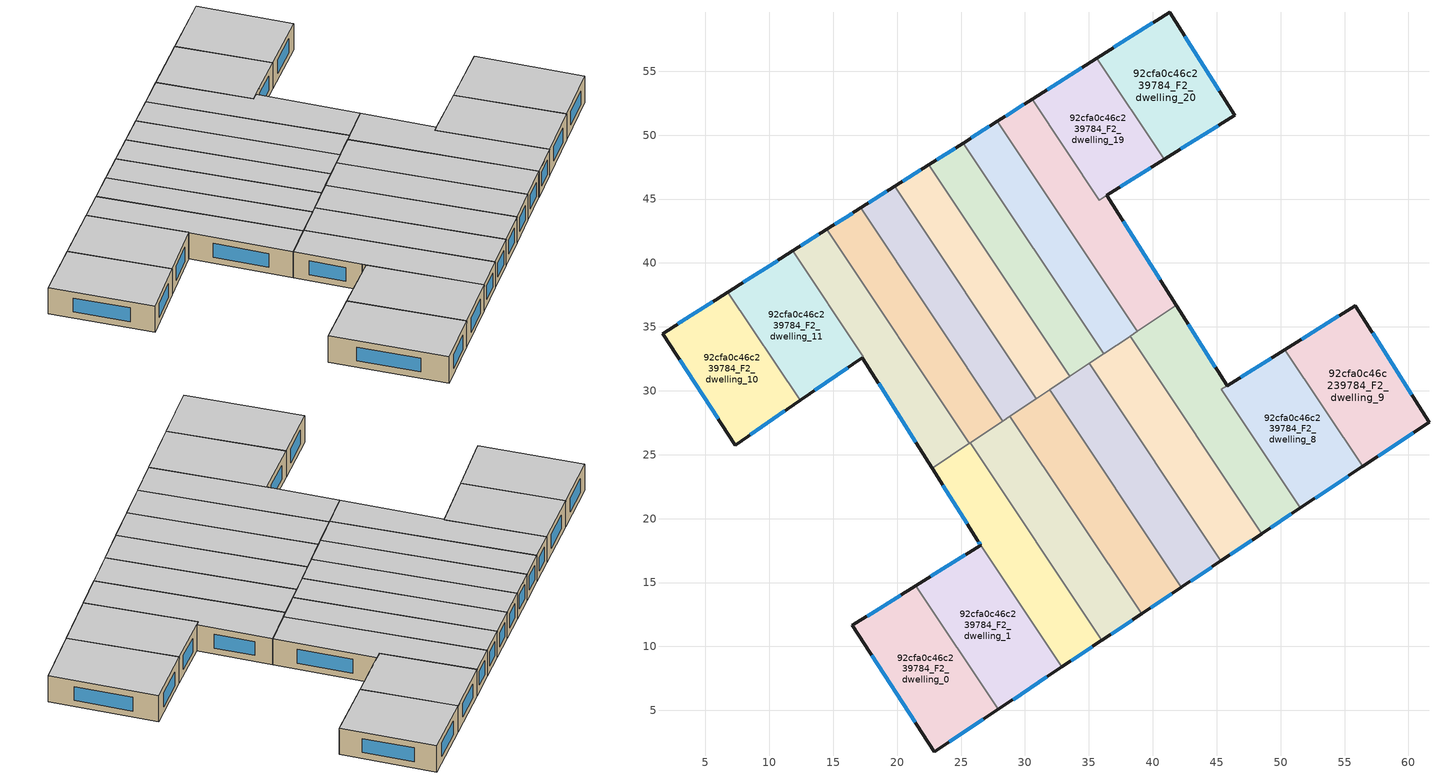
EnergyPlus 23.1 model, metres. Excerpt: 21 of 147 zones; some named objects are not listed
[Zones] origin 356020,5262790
92cfa0c46c239784_F2_dwelling_0
 floor to 92cfa0c46c239784_F1_dwelling_0 (EU_floor_Construction): 21.45,14.75 27.9,5.07 22.92,1.75 16.49,11.65 z6
 wall outside (EU_wall_Construction): 21.45,14.75 16.49,11.65 22.92,1.75 27.9,5.07 z6:9
 wall to 92cfa0c46c239784_F2_dwelling_1 (EU_wall_Construction): 27.9,5.07 21.45,14.75 z6:9
 window (EU_Window_Construction): 24.09,2.53 26.73,4.29 / 18,9.33 21.41,4.08 / 20.28,14.02 17.65,12.38 z6.7:8.3
 ceiling to 92cfa0c46c239784_F3_dwelling_0 (EU_floor_Construction): 27.9,5.07 21.45,14.75 16.49,11.65 22.92,1.75 z9
92cfa0c46c239784_F2_dwelling_1
 floor to 92cfa0c46c239784_F1_dwelling_1 (EU_floor_Construction): 26.53,17.93 26.32,18.26 32.89,8.4 27.9,5.07 21.45,14.75 z6
 wall outside (EU_wall_Construction): 26.32,18.26 26.53,17.93 21.45,14.75 / 27.9,5.07 32.89,8.4 z6:9
 wall to 92cfa0c46c239784_F2_dwelling_2 (EU_wall_Construction): 32.89,8.4 26.32,18.26 z6:9
 window (EU_Window_Construction): 26.37,18.18 26.48,18.01 / 29.07,5.85 31.72,7.62 / 25.33,17.18 22.64,15.5 z6.7:8.3
 ceiling to 92cfa0c46c239784_F3_dwelling_1 (EU_floor_Construction): 32.89,8.4 26.32,18.26 26.53,17.93 21.45,14.75 27.9,5.07 z9
92cfa0c46c239784_F2_dwelling_10
 floor to 92cfa0c46c239784_F1_dwelling_10 (EU_floor_Construction): 6.77,37.72 12.41,29.25 7.32,25.74 1.65,34.48 z6
 wall outside (EU_wall_Construction): 6.77,37.72 1.65,34.48 7.32,25.74 12.41,29.25 z6:9
 wall to 92cfa0c46c239784_F2_dwelling_11 (EU_wall_Construction): 12.41,29.25 6.77,37.72 z6:9
 window (EU_Window_Construction): 8.52,26.57 11.22,28.42 / 2.98,32.43 5.99,27.79 / 5.56,36.96 2.85,35.24 z6.7:8.3
 ceiling to 92cfa0c46c239784_F3_dwelling_10 (EU_floor_Construction): 12.41,29.25 6.77,37.72 1.65,34.48 7.32,25.74 z9
92cfa0c46c239784_F2_dwelling_11
 floor to 92cfa0c46c239784_F1_dwelling_11 (EU_floor_Construction): 11.85,40.95 17.37,32.66 17.28,32.6 12.41,29.25 6.77,37.72 z6
 wall outside (EU_wall_Construction): 12.41,29.25 17.28,32.6 / 11.85,40.95 6.77,37.72 z6:9
 wall to 92cfa0c46c239784_F2_dwelling_12 (EU_wall_Construction): 17.36,32.67 11.85,40.95 / 17.28,32.6 17.37,32.66 z6:9
 window (EU_Window_Construction): 13.55,30.03 16.13,31.81 / 10.66,40.19 7.96,38.48 z6.7:8.3
 ceiling to 92cfa0c46c239784_F3_dwelling_11 (EU_floor_Construction): 17.28,32.6 17.37,32.66 11.85,40.95 6.77,37.72 12.41,29.25 z9
92cfa0c46c239784_F2_dwelling_12
 floor to 92cfa0c46c239784_F1_dwelling_12 (EU_floor_Construction): 14.49,42.62 25.64,25.89 22.73,23.95 17.28,32.6 17.37,32.66 11.85,40.95 z6
 wall outside (EU_wall_Construction): 14.49,42.62 11.85,40.95 / 17.28,32.6 22.73,23.95 z6:9
 wall to 92cfa0c46c239784_F2_dwelling_13 (EU_wall_Construction): 25.64,25.89 14.49,42.62 z6:9
 wall to 92cfa0c46c239784_F2_dwelling_2 (EU_wall_Construction): 22.73,23.95 25.64,25.89 z6:9
 window (EU_Window_Construction): 13.87,42.23 12.47,41.34 / 18.56,30.57 21.45,25.98 z6.7:8.3
 ceiling to 92cfa0c46c239784_F3_dwelling_12 (EU_floor_Construction): 25.64,25.89 14.49,42.62 11.85,40.95 17.37,32.66 17.28,32.6 22.73,23.95 z9
92cfa0c46c239784_F2_dwelling_13
 floor to 92cfa0c46c239784_F1_dwelling_13 (EU_floor_Construction): 17.15,44.3 28.25,27.63 25.64,25.89 14.49,42.62 z6
 wall outside (EU_wall_Construction): 17.15,44.3 14.49,42.62 z6:9
 wall to 92cfa0c46c239784_F2_dwelling_14 (EU_wall_Construction): 28.25,27.63 17.15,44.3 z6:9
 wall to 92cfa0c46c239784_F2_dwelling_3 (EU_wall_Construction): 25.72,25.94 28.25,27.63 z6:9
 wall to 92cfa0c46c239784_F2_dwelling_2 (EU_wall_Construction): 25.64,25.89 25.72,25.94 z6:9
 window (EU_Window_Construction): 16.52,43.91 15.12,43.01 z6.7:8.3
 ceiling to 92cfa0c46c239784_F3_dwelling_13 (EU_floor_Construction): 28.25,27.63 17.15,44.3 14.49,42.62 25.64,25.89 z9
92cfa0c46c239784_F2_dwelling_14
 floor to 92cfa0c46c239784_F1_dwelling_14 (EU_floor_Construction): 19.81,45.99 30.87,29.37 28.25,27.63 17.15,44.3 z6
 wall outside (EU_wall_Construction): 19.81,45.99 17.15,44.3 z6:9
 wall to 92cfa0c46c239784_F2_dwelling_15 (EU_wall_Construction): 30.87,29.37 19.81,45.99 z6:9
 wall to 92cfa0c46c239784_F2_dwelling_4 (EU_wall_Construction): 28.83,28.01 30.87,29.37 z6:9
 wall to 92cfa0c46c239784_F2_dwelling_3 (EU_wall_Construction): 28.25,27.63 28.83,28.01 z6:9
 window (EU_Window_Construction): 19.18,45.59 17.77,44.7 z6.7:8.3
 ceiling to 92cfa0c46c239784_F3_dwelling_14 (EU_floor_Construction): 30.87,29.37 19.81,45.99 17.15,44.3 28.25,27.63 z9
92cfa0c46c239784_F2_dwelling_15
 floor to 92cfa0c46c239784_F1_dwelling_15 (EU_floor_Construction): 22.48,47.68 33.51,31.13 30.87,29.37 19.81,45.99 z6
 wall outside (EU_wall_Construction): 22.48,47.68 19.81,45.99 z6:9
 wall to 92cfa0c46c239784_F2_dwelling_16 (EU_wall_Construction): 33.51,31.13 22.48,47.68 z6:9
 wall to 92cfa0c46c239784_F2_dwelling_5 (EU_wall_Construction): 31.93,30.08 33.51,31.13 z6:9
 wall to 92cfa0c46c239784_F2_dwelling_4 (EU_wall_Construction): 30.87,29.37 31.93,30.08 z6:9
 window (EU_Window_Construction): 21.85,47.28 20.44,46.39 z6.7:8.3
 ceiling to 92cfa0c46c239784_F3_dwelling_15 (EU_floor_Construction): 33.51,31.13 22.48,47.68 19.81,45.99 30.87,29.37 z9
92cfa0c46c239784_F2_dwelling_16
 floor to 92cfa0c46c239784_F1_dwelling_16 (EU_floor_Construction): 25.16,49.38 36.15,32.88 33.51,31.13 22.48,47.68 z6
 wall outside (EU_wall_Construction): 25.16,49.38 22.48,47.68 z6:9
 wall to 92cfa0c46c239784_F2_dwelling_17 (EU_wall_Construction): 36.15,32.88 25.16,49.38 z6:9
 wall to 92cfa0c46c239784_F2_dwelling_6 (EU_wall_Construction): 35.04,32.15 36.15,32.88 z6:9
 wall to 92cfa0c46c239784_F2_dwelling_5 (EU_wall_Construction): 33.51,31.13 35.04,32.15 z6:9
 window (EU_Window_Construction): 24.53,48.98 23.11,48.08 z6.7:8.3
 ceiling to 92cfa0c46c239784_F3_dwelling_16 (EU_floor_Construction): 36.15,32.88 25.16,49.38 22.48,47.68 33.51,31.13 z9
92cfa0c46c239784_F2_dwelling_17
 floor to 92cfa0c46c239784_F1_dwelling_17 (EU_floor_Construction): 27.85,51.08 38.8,34.65 36.15,32.88 25.16,49.38 z6
 wall outside (EU_wall_Construction): 27.85,51.08 25.16,49.38 z6:9
 wall to 92cfa0c46c239784_F2_dwelling_18 (EU_wall_Construction): 38.8,34.65 27.85,51.08 z6:9
 wall to 92cfa0c46c239784_F2_dwelling_7 (EU_wall_Construction): 38.23,34.27 38.8,34.65 z6:9
 wall to 92cfa0c46c239784_F2_dwelling_6 (EU_wall_Construction): 36.15,32.89 38.19,34.25 38.23,34.27 z6:9
 window (EU_Window_Construction): 27.22,50.68 25.79,49.78 z6.7:8.3
 ceiling to 92cfa0c46c239784_F3_dwelling_17 (EU_floor_Construction): 38.8,34.65 27.85,51.08 25.16,49.38 36.15,32.88 z9
92cfa0c46c239784_F2_dwelling_18
 floor to 92cfa0c46c239784_F1_dwelling_18 (EU_floor_Construction): 36.41,45.3 41.84,36.68 38.8,34.65 27.85,51.08 30.55,52.8 35.8,44.92 z6
 wall outside (EU_wall_Construction): 30.55,52.8 27.85,51.08 / 41.84,36.68 36.41,45.3 z6:9
 wall to 92cfa0c46c239784_F2_dwelling_19 (EU_wall_Construction): 36.41,45.3 35.8,44.92 30.55,52.8 z6:9
 wall to 92cfa0c46c239784_F2_dwelling_7 (EU_wall_Construction): 38.8,34.65 41.84,36.68 z6:9
 window (EU_Window_Construction): 29.92,52.39 28.49,51.49 / 40.57,38.7 37.68,43.27 z6.7:8.3
 ceiling to 92cfa0c46c239784_F3_dwelling_18 (EU_floor_Construction): 41.84,36.68 36.41,45.3 35.8,44.92 30.55,52.8 27.85,51.08 38.8,34.65 z9
92cfa0c46c239784_F2_dwelling_19
 floor to 92cfa0c46c239784_F1_dwelling_19 (EU_floor_Construction): 35.63,56.01 40.89,48.11 35.8,44.92 30.55,52.8 z6
 wall outside (EU_wall_Construction): 35.63,56.01 30.55,52.8 / 36.41,45.3 40.89,48.11 z6:9
 wall to 92cfa0c46c239784_F2_dwelling_20 (EU_wall_Construction): 40.89,48.11 35.63,56.01 z6:9
 window (EU_Window_Construction): 34.44,55.26 31.74,53.55 / 37.46,45.96 39.84,47.45 z6.7:8.3
 ceiling to 92cfa0c46c239784_F3_dwelling_19 (EU_floor_Construction): 40.89,48.11 35.63,56.01 30.55,52.8 35.8,44.92 z9
92cfa0c46c239784_F2_dwelling_2
 floor to 92cfa0c46c239784_F1_dwelling_2 (EU_floor_Construction): 25.72,25.94 36.02,10.49 32.89,8.4 26.32,18.26 22.73,23.95 z6
 wall outside (EU_wall_Construction): 22.73,23.95 26.32,18.26 / 32.89,8.4 36.02,10.49 z6:9
 wall to 92cfa0c46c239784_F2_dwelling_3 (EU_wall_Construction): 36.02,10.49 25.72,25.94 z6:9
 window (EU_Window_Construction): 23.58,22.61 25.48,19.6 / 33.62,8.89 35.28,9.99 z6.7:8.3
 ceiling to 92cfa0c46c239784_F3_dwelling_2 (EU_floor_Construction): 36.02,10.49 25.72,25.94 22.73,23.95 26.32,18.26 32.89,8.4 z9
92cfa0c46c239784_F2_dwelling_20
 floor to 92cfa0c46c239784_F1_dwelling_20 (EU_floor_Construction): 41.32,59.62 46.4,51.56 40.89,48.11 35.63,56.01 z6
 wall outside (EU_wall_Construction): 40.89,48.11 46.4,51.56 41.32,59.62 35.63,56.01 z6:9
 window (EU_Window_Construction): 39.98,58.77 36.96,56.86 / 45.21,53.45 42.51,57.73 / 42.19,48.92 45.11,50.75 z6.7:8.3
 ceiling to 92cfa0c46c239784_F3_dwelling_20 (EU_floor_Construction): 46.4,51.56 41.32,59.62 35.63,56.01 40.89,48.11 z9
92cfa0c46c239784_F2_dwelling_3
 floor to 92cfa0c46c239784_F1_dwelling_3 (EU_floor_Construction): 28.83,28.01 39.12,12.55 36.02,10.49 25.72,25.94 z6
 wall outside (EU_wall_Construction): 36.02,10.49 39.12,12.55 z6:9
 wall to 92cfa0c46c239784_F2_dwelling_4 (EU_wall_Construction): 39.12,12.55 28.83,28.01 z6:9
 window (EU_Window_Construction): 36.75,10.97 38.39,12.07 z6.7:8.3
 ceiling to 92cfa0c46c239784_F3_dwelling_3 (EU_floor_Construction): 39.12,12.55 28.83,28.01 25.72,25.94 36.02,10.49 z9
92cfa0c46c239784_F2_dwelling_4
 floor to 92cfa0c46c239784_F1_dwelling_4 (EU_floor_Construction): 31.93,30.08 42.23,14.62 39.12,12.55 28.83,28.01 z6
 wall outside (EU_wall_Construction): 39.12,12.55 42.23,14.62 z6:9
 wall to 92cfa0c46c239784_F2_dwelling_5 (EU_wall_Construction): 42.23,14.62 31.93,30.08 z6:9
 window (EU_Window_Construction): 39.85,13.04 41.5,14.14 z6.7:8.3
 ceiling to 92cfa0c46c239784_F3_dwelling_4 (EU_floor_Construction): 42.23,14.62 31.93,30.08 28.83,28.01 39.12,12.55 z9
92cfa0c46c239784_F2_dwelling_5
 floor to 92cfa0c46c239784_F1_dwelling_5 (EU_floor_Construction): 35.04,32.15 45.33,16.7 42.23,14.62 31.93,30.08 z6
 wall outside (EU_wall_Construction): 42.23,14.62 45.33,16.7 z6:9
 wall to 92cfa0c46c239784_F2_dwelling_6 (EU_wall_Construction): 45.33,16.7 35.04,32.15 z6:9
 window (EU_Window_Construction): 42.96,15.11 44.6,16.21 z6.7:8.3
 ceiling to 92cfa0c46c239784_F3_dwelling_5 (EU_floor_Construction): 45.33,16.7 35.04,32.15 31.93,30.08 42.23,14.62 z9
92cfa0c46c239784_F2_dwelling_6
 floor to 92cfa0c46c239784_F1_dwelling_6 (EU_floor_Construction): 38.23,34.27 48.52,18.82 48.48,18.79 45.33,16.7 35.04,32.15 38.19,34.25 z6
 wall outside (EU_wall_Construction): 45.33,16.7 48.48,18.79 48.52,18.82 z6:9
 wall to 92cfa0c46c239784_F2_dwelling_7 (EU_wall_Construction): 48.52,18.82 38.23,34.27 z6:9
 window (EU_Window_Construction): 46.07,17.19 47.74,18.3 z6.7:8.3
 ceiling to 92cfa0c46c239784_F3_dwelling_6 (EU_floor_Construction): 48.48,18.79 48.52,18.82 38.23,34.27 38.19,34.25 35.04,32.15 45.33,16.7 z9
92cfa0c46c239784_F2_dwelling_7
 floor to 92cfa0c46c239784_F1_dwelling_7 (EU_floor_Construction): 45.82,30.38 45.37,30.1 51.54,20.84 48.52,18.82 38.23,34.27 41.84,36.68 z6
 wall outside (EU_wall_Construction): 45.82,30.38 41.84,36.68 / 48.52,18.82 51.54,20.84 z6:9
 wall to 92cfa0c46c239784_F2_dwelling_8 (EU_wall_Construction): 51.54,20.84 45.37,30.1 45.82,30.38 z6:9
 window (EU_Window_Construction): 44.88,31.86 42.77,35.2 / 49.23,19.29 50.84,20.36 z6.7:8.3
 ceiling to 92cfa0c46c239784_F3_dwelling_7 (EU_floor_Construction): 51.54,20.84 45.37,30.1 45.82,30.38 41.84,36.68 38.23,34.27 48.52,18.82 z9
92cfa0c46c239784_F2_dwelling_8
 floor to 92cfa0c46c239784_F1_dwelling_8 (EU_floor_Construction): 50.34,33.21 56.42,24.08 51.54,20.84 45.37,30.1 45.82,30.38 z6
 wall outside (EU_wall_Construction): 51.54,20.84 56.42,24.08 / 50.34,33.21 45.82,30.38 z6:9
 wall to 92cfa0c46c239784_F2_dwelling_9 (EU_wall_Construction): 56.42,24.08 50.34,33.21 z6:9
 window (EU_Window_Construction): 52.69,21.6 55.27,23.32 / 49.28,32.55 46.88,31.05 z6.7:8.3
 ceiling to 92cfa0c46c239784_F3_dwelling_8 (EU_floor_Construction): 56.42,24.08 50.34,33.21 45.82,30.38 45.37,30.1 51.54,20.84 z9
92cfa0c46c239784_F2_dwelling_9
 floor to 92cfa0c46c239784_F1_dwelling_9 (EU_floor_Construction): 55.85,36.67 61.61,27.54 56.42,24.08 50.34,33.21 z6
 wall outside (EU_wall_Construction): 56.42,24.08 61.61,27.54 55.85,36.67 50.34,33.21 z6:9
 window (EU_Window_Construction): 54.56,35.86 51.63,34.02 / 60.26,29.69 57.21,34.53 / 57.64,24.9 60.39,26.73 z6.7:8.3
 ceiling to 92cfa0c46c239784_F3_dwelling_9 (EU_floor_Construction): 61.61,27.54 55.85,36.67 50.34,33.21 56.42,24.08 z9
[Building]
EU S2 Campaign: North Axis=0; Terrain=City; Solar Distribution=FullExterior
[Site:Location]
Budapest.Ferenc.Liszt.Intl.AP: Latitude=47.437; Longitude=19.256; Time Zone=1; Elevation=185
[SizingPeriod:WeatherFileDays]
AnnualSizingPeriod: Begin Month=1; Begin Day of Month=1; End Month=12; End Day of Month=31; Day of Week for Start Day=Monday; Use Weather File Daylight Saving Period=No; Use Weather File Rain and Snow Indicators=No
[MATERIAL]
EU_InternalMass_Material: Roughness=MediumRough; Thickness=0.1; Conductivity=1; Density=1800; Specific Heat=900; Thermal Absorptance=0.9; Solar Absorptance=0.7; Visible Absorptance=0.7
[MATERIAL:NOMASS] Roughness=MediumRough; Thermal Absorptance=0.9; Solar Absorptance=0.7; Visible Absorptance=0.7
Name | Thermal Resistance
EU_wall_NoMass | 0.832559
EU_floor_NoMass | 0.872794
[WINDOWMATERIAL:SIMPLEGLAZINGSYSTEM]
EU_Window_SimpleGlazing: UFactor=2.79869; Solar Heat Gain Coefficient=0.75; Visible Transmittance=0.75
[CONSTRUCTION]
EU_wall_Construction: EU_wall_NoMass
EU_floor_Construction: EU_floor_NoMass
EU_Window_Construction: EU_Window_SimpleGlazing
EU_InternalMass_Construction: EU_InternalMass_Material
[ZONE] Type=1; Multiplier=1; Ceiling Height=autocalculate; Floor Area=autocalculate; Part of Total Floor Area=Yes
Name | Volume
92cfa0c46c239784_F2_dwelling_0 | 207.903
92cfa0c46c239784_F2_dwelling_1 | 207.916
92cfa0c46c239784_F2_dwelling_10 | 189.008
92cfa0c46c239784_F2_dwelling_11 | 181.811
92cfa0c46c239784_F2_dwelling_12 | 196.191
92cfa0c46c239784_F2_dwelling_13 | 189.007
92cfa0c46c239784_F2_dwelling_14 | 189.025
92cfa0c46c239784_F2_dwelling_15 | 188.989
92cfa0c46c239784_F2_dwelling_16 | 188.987
92cfa0c46c239784_F2_dwelling_17 | 189.024
92cfa0c46c239784_F2_dwelling_18 | 207.048
92cfa0c46c239784_F2_dwelling_19 | 170.946
92cfa0c46c239784_F2_dwelling_2 | 207.859
92cfa0c46c239784_F2_dwelling_20 | 189
92cfa0c46c239784_F2_dwelling_3 | 207.91
92cfa0c46c239784_F2_dwelling_4 | 207.914
92cfa0c46c239784_F2_dwelling_5 | 207.909
92cfa0c46c239784_F2_dwelling_6 | 213.477
92cfa0c46c239784_F2_dwelling_7 | 216.062
92cfa0c46c239784_F2_dwelling_8 | 194.162
92cfa0c46c239784_F2_dwelling_9 | 207.888
[INTERNALMASS] Construction=EU_InternalMass_Construction
Name | Zone or ZoneList | Surface Area
92cfa0c46c239784_F2_dwelling_0_EU_InternalMass | 92cfa0c46c239784_F2_dwelling_0 | 69.3011
92cfa0c46c239784_F2_dwelling_1_EU_InternalMass | 92cfa0c46c239784_F2_dwelling_1 | 69.3051
92cfa0c46c239784_F2_dwelling_2_EU_InternalMass | 92cfa0c46c239784_F2_dwelling_2 | 69.2864
92cfa0c46c239784_F2_dwelling_3_EU_InternalMass | 92cfa0c46c239784_F2_dwelling_3 | 69.3031
92cfa0c46c239784_F2_dwelling_4_EU_InternalMass | 92cfa0c46c239784_F2_dwelling_4 | 69.3046
92cfa0c46c239784_F2_dwelling_5_EU_InternalMass | 92cfa0c46c239784_F2_dwelling_5 | 69.303
92cfa0c46c239784_F2_dwelling_6_EU_InternalMass | 92cfa0c46c239784_F2_dwelling_6 | 71.1655
92cfa0c46c239784_F2_dwelling_7_EU_InternalMass | 92cfa0c46c239784_F2_dwelling_7 | 72.0143
92cfa0c46c239784_F2_dwelling_8_EU_InternalMass | 92cfa0c46c239784_F2_dwelling_8 | 64.7192
92cfa0c46c239784_F2_dwelling_9_EU_InternalMass | 92cfa0c46c239784_F2_dwelling_9 | 69.2959
92cfa0c46c239784_F2_dwelling_10_EU_InternalMass | 92cfa0c46c239784_F2_dwelling_10 | 63.0029
92cfa0c46c239784_F2_dwelling_11_EU_InternalMass | 92cfa0c46c239784_F2_dwelling_11 | 60.6023
92cfa0c46c239784_F2_dwelling_12_EU_InternalMass | 92cfa0c46c239784_F2_dwelling_12 | 65.3968
92cfa0c46c239784_F2_dwelling_13_EU_InternalMass | 92cfa0c46c239784_F2_dwelling_13 | 63.0021
92cfa0c46c239784_F2_dwelling_14_EU_InternalMass | 92cfa0c46c239784_F2_dwelling_14 | 63.0081
92cfa0c46c239784_F2_dwelling_15_EU_InternalMass | 92cfa0c46c239784_F2_dwelling_15 | 62.9964
92cfa0c46c239784_F2_dwelling_16_EU_InternalMass | 92cfa0c46c239784_F2_dwelling_16 | 62.9956
92cfa0c46c239784_F2_dwelling_17_EU_InternalMass | 92cfa0c46c239784_F2_dwelling_17 | 63.0082
92cfa0c46c239784_F2_dwelling_18_EU_InternalMass | 92cfa0c46c239784_F2_dwelling_18 | 69.0155
92cfa0c46c239784_F2_dwelling_19_EU_InternalMass | 92cfa0c46c239784_F2_dwelling_19 | 56.9812
92cfa0c46c239784_F2_dwelling_20_EU_InternalMass | 92cfa0c46c239784_F2_dwelling_20 | 62.9999
[OTHEREQUIPMENT] Fuel Type=Electricity; Design Level Calculation Method=Watts/Area; Power per Zone Floor Area=1; Fraction Latent=0; Fraction Radiant=0; Fraction Lost=0; Carbon Dioxide Generation Rate=0; EndUse Subcategory=EU_Step8_InternalGains
Name | Zone or ZoneList or Space or SpaceList | Schedule
EU_Step8_InternalGain_92cfa0c46c239784_F2_dwelling_0_f000 | 92cfa0c46c239784_F2_dwelling_0 | EU_Step8_GainSchedule_92cfa0c46c239784_F2_dwelling_0_f000
EU_Step8_InternalGain_92cfa0c46c239784_F2_dwelling_1_f000 | 92cfa0c46c239784_F2_dwelling_1 | EU_Step8_GainSchedule_92cfa0c46c239784_F2_dwelling_1_f000
EU_Step8_InternalGain_92cfa0c46c239784_F2_dwelling_2_f000 | 92cfa0c46c239784_F2_dwelling_2 | EU_Step8_GainSchedule_92cfa0c46c239784_F2_dwelling_2_f000
EU_Step8_InternalGain_92cfa0c46c239784_F2_dwelling_3_f000 | 92cfa0c46c239784_F2_dwelling_3 | EU_Step8_GainSchedule_92cfa0c46c239784_F2_dwelling_3_f000
EU_Step8_InternalGain_92cfa0c46c239784_F2_dwelling_4_f000 | 92cfa0c46c239784_F2_dwelling_4 | EU_Step8_GainSchedule_92cfa0c46c239784_F2_dwelling_4_f000
EU_Step8_InternalGain_92cfa0c46c239784_F2_dwelling_5_f000 | 92cfa0c46c239784_F2_dwelling_5 | EU_Step8_GainSchedule_92cfa0c46c239784_F2_dwelling_5_f000
EU_Step8_InternalGain_92cfa0c46c239784_F2_dwelling_6_f000 | 92cfa0c46c239784_F2_dwelling_6 | EU_Step8_GainSchedule_92cfa0c46c239784_F2_dwelling_6_f000
EU_Step8_InternalGain_92cfa0c46c239784_F2_dwelling_7_f000 | 92cfa0c46c239784_F2_dwelling_7 | EU_Step8_GainSchedule_92cfa0c46c239784_F2_dwelling_7_f000
EU_Step8_InternalGain_92cfa0c46c239784_F2_dwelling_8_f000 | 92cfa0c46c239784_F2_dwelling_8 | EU_Step8_GainSchedule_92cfa0c46c239784_F2_dwelling_8_f000
EU_Step8_InternalGain_92cfa0c46c239784_F2_dwelling_9_f000 | 92cfa0c46c239784_F2_dwelling_9 | EU_Step8_GainSchedule_92cfa0c46c239784_F2_dwelling_9_f000
EU_Step8_InternalGain_92cfa0c46c239784_F2_dwelling_10_f000 | 92cfa0c46c239784_F2_dwelling_10 | EU_Step8_GainSchedule_92cfa0c46c239784_F2_dwelling_10_f000
EU_Step8_InternalGain_92cfa0c46c239784_F2_dwelling_11_f000 | 92cfa0c46c239784_F2_dwelling_11 | EU_Step8_GainSchedule_92cfa0c46c239784_F2_dwelling_11_f000
EU_Step8_InternalGain_92cfa0c46c239784_F2_dwelling_12_f000 | 92cfa0c46c239784_F2_dwelling_12 | EU_Step8_GainSchedule_92cfa0c46c239784_F2_dwelling_12_f000
EU_Step8_InternalGain_92cfa0c46c239784_F2_dwelling_13_f000 | 92cfa0c46c239784_F2_dwelling_13 | EU_Step8_GainSchedule_92cfa0c46c239784_F2_dwelling_13_f000
EU_Step8_InternalGain_92cfa0c46c239784_F2_dwelling_14_f000 | 92cfa0c46c239784_F2_dwelling_14 | EU_Step8_GainSchedule_92cfa0c46c239784_F2_dwelling_14_f000
EU_Step8_InternalGain_92cfa0c46c239784_F2_dwelling_15_f000 | 92cfa0c46c239784_F2_dwelling_15 | EU_Step8_GainSchedule_92cfa0c46c239784_F2_dwelling_15_f000
EU_Step8_InternalGain_92cfa0c46c239784_F2_dwelling_16_f000 | 92cfa0c46c239784_F2_dwelling_16 | EU_Step8_GainSchedule_92cfa0c46c239784_F2_dwelling_16_f000
EU_Step8_InternalGain_92cfa0c46c239784_F2_dwelling_17_f000 | 92cfa0c46c239784_F2_dwelling_17 | EU_Step8_GainSchedule_92cfa0c46c239784_F2_dwelling_17_f000
EU_Step8_InternalGain_92cfa0c46c239784_F2_dwelling_18_f000 | 92cfa0c46c239784_F2_dwelling_18 | EU_Step8_GainSchedule_92cfa0c46c239784_F2_dwelling_18_f000
EU_Step8_InternalGain_92cfa0c46c239784_F2_dwelling_19_f000 | 92cfa0c46c239784_F2_dwelling_19 | EU_Step8_GainSchedule_92cfa0c46c239784_F2_dwelling_19_f000
EU_Step8_InternalGain_92cfa0c46c239784_F2_dwelling_20_f000 | 92cfa0c46c239784_F2_dwelling_20 | EU_Step8_GainSchedule_92cfa0c46c239784_F2_dwelling_20_f000
[ZONEVENTILATION:DESIGNFLOWRATE] Schedule=EU_AlwaysOn; Design Flow Rate Calculation Method=AirChanges/Hour; Air Changes per Hour=0.475469; Ventilation Type=Natural; Fan Pressure Rise=0; Fan Total Efficiency=1; Constant Term Coefficient=1; Temperature Term Coefficient=0; Velocity Term Coefficient=0; Velocity Squared Term Coefficient=0; Minimum Indoor Temperature=-100; Maximum Indoor Temperature=100; Delta Temperature=-100; Minimum Outdoor Temperature=-100; Maximum Outdoor Temperature=100; Maximum Wind Speed=40
Name | Zone or ZoneList or Space or SpaceList
EU_ConstantAir_92cfa0c46c239784_F2_dwelling_0 | 92cfa0c46c239784_F2_dwelling_0
EU_ConstantAir_92cfa0c46c239784_F2_dwelling_1 | 92cfa0c46c239784_F2_dwelling_1
EU_ConstantAir_92cfa0c46c239784_F2_dwelling_2 | 92cfa0c46c239784_F2_dwelling_2
EU_ConstantAir_92cfa0c46c239784_F2_dwelling_3 | 92cfa0c46c239784_F2_dwelling_3
EU_ConstantAir_92cfa0c46c239784_F2_dwelling_4 | 92cfa0c46c239784_F2_dwelling_4
EU_ConstantAir_92cfa0c46c239784_F2_dwelling_5 | 92cfa0c46c239784_F2_dwelling_5
EU_ConstantAir_92cfa0c46c239784_F2_dwelling_6 | 92cfa0c46c239784_F2_dwelling_6
EU_ConstantAir_92cfa0c46c239784_F2_dwelling_7 | 92cfa0c46c239784_F2_dwelling_7
EU_ConstantAir_92cfa0c46c239784_F2_dwelling_8 | 92cfa0c46c239784_F2_dwelling_8
EU_ConstantAir_92cfa0c46c239784_F2_dwelling_9 | 92cfa0c46c239784_F2_dwelling_9
EU_ConstantAir_92cfa0c46c239784_F2_dwelling_10 | 92cfa0c46c239784_F2_dwelling_10
EU_ConstantAir_92cfa0c46c239784_F2_dwelling_11 | 92cfa0c46c239784_F2_dwelling_11
EU_ConstantAir_92cfa0c46c239784_F2_dwelling_12 | 92cfa0c46c239784_F2_dwelling_12
EU_ConstantAir_92cfa0c46c239784_F2_dwelling_13 | 92cfa0c46c239784_F2_dwelling_13
EU_ConstantAir_92cfa0c46c239784_F2_dwelling_14 | 92cfa0c46c239784_F2_dwelling_14
EU_ConstantAir_92cfa0c46c239784_F2_dwelling_15 | 92cfa0c46c239784_F2_dwelling_15
EU_ConstantAir_92cfa0c46c239784_F2_dwelling_16 | 92cfa0c46c239784_F2_dwelling_16
EU_ConstantAir_92cfa0c46c239784_F2_dwelling_17 | 92cfa0c46c239784_F2_dwelling_17
EU_ConstantAir_92cfa0c46c239784_F2_dwelling_18 | 92cfa0c46c239784_F2_dwelling_18
EU_ConstantAir_92cfa0c46c239784_F2_dwelling_19 | 92cfa0c46c239784_F2_dwelling_19
EU_ConstantAir_92cfa0c46c239784_F2_dwelling_20 | 92cfa0c46c239784_F2_dwelling_20
[HVACTEMPLATE:ZONE:IDEALLOADSAIRSYSTEM] System Availability Schedule=EU_AlwaysOn; Maximum Heating Supply Air Temperature=50; Minimum Cooling Supply Air Temperature=13; Maximum Heating Supply Air Humidity Ratio=0.0156; Minimum Cooling Supply Air Humidity Ratio=0.0077; Heating Limit=NoLimit; Cooling Limit=NoLimit; Heating Availability Schedule=EU_AlwaysOn; Cooling Availability Schedule=EU_CoolingOff; Dehumidification Control Type=ConstantSensibleHeatRatio; Cooling Sensible Heat Ratio=0.7; Dehumidification Setpoint=60; Humidification Control Type=None; Humidification Setpoint=30; Outdoor Air Method=None; Outdoor Air Flow Rate per Person=0.00944; Outdoor Air Flow Rate per Zone Floor Area=0; Outdoor Air Flow Rate per Zone=0; Demand Controlled Ventilation Type=None; Outdoor Air Economizer Type=NoEconomizer; Heat Recovery Type=None; Sensible Heat Recovery Effectiveness=0.7; Latent Heat Recovery Effectiveness=0.65
Name | Template Thermostat
92cfa0c46c239784_F2_dwelling_0 | EU_HeatOnly_92cfa0c46c239784_F2_dwelling_0
92cfa0c46c239784_F2_dwelling_1 | EU_HeatOnly_92cfa0c46c239784_F2_dwelling_1
92cfa0c46c239784_F2_dwelling_2 | EU_HeatOnly_92cfa0c46c239784_F2_dwelling_2
92cfa0c46c239784_F2_dwelling_3 | EU_HeatOnly_92cfa0c46c239784_F2_dwelling_3
92cfa0c46c239784_F2_dwelling_4 | EU_HeatOnly_92cfa0c46c239784_F2_dwelling_4
92cfa0c46c239784_F2_dwelling_5 | EU_HeatOnly_92cfa0c46c239784_F2_dwelling_5
92cfa0c46c239784_F2_dwelling_6 | EU_HeatOnly_92cfa0c46c239784_F2_dwelling_6
92cfa0c46c239784_F2_dwelling_7 | EU_HeatOnly_92cfa0c46c239784_F2_dwelling_7
92cfa0c46c239784_F2_dwelling_8 | EU_HeatOnly_92cfa0c46c239784_F2_dwelling_8
92cfa0c46c239784_F2_dwelling_9 | EU_HeatOnly_92cfa0c46c239784_F2_dwelling_9
92cfa0c46c239784_F2_dwelling_10 | EU_HeatOnly_92cfa0c46c239784_F2_dwelling_10
92cfa0c46c239784_F2_dwelling_11 | EU_HeatOnly_92cfa0c46c239784_F2_dwelling_11
92cfa0c46c239784_F2_dwelling_12 | EU_HeatOnly_92cfa0c46c239784_F2_dwelling_12
92cfa0c46c239784_F2_dwelling_13 | EU_HeatOnly_92cfa0c46c239784_F2_dwelling_13
92cfa0c46c239784_F2_dwelling_14 | EU_HeatOnly_92cfa0c46c239784_F2_dwelling_14
92cfa0c46c239784_F2_dwelling_15 | EU_HeatOnly_92cfa0c46c239784_F2_dwelling_15
92cfa0c46c239784_F2_dwelling_16 | EU_HeatOnly_92cfa0c46c239784_F2_dwelling_16
92cfa0c46c239784_F2_dwelling_17 | EU_HeatOnly_92cfa0c46c239784_F2_dwelling_17
92cfa0c46c239784_F2_dwelling_18 | EU_HeatOnly_92cfa0c46c239784_F2_dwelling_18
92cfa0c46c239784_F2_dwelling_19 | EU_HeatOnly_92cfa0c46c239784_F2_dwelling_19
92cfa0c46c239784_F2_dwelling_20 | EU_HeatOnly_92cfa0c46c239784_F2_dwelling_20
[SIZING:ZONE] Zone Cooling Design Supply Air Temperature Input Method=SupplyAirTemperature; Zone Cooling Design Supply Air Temperature=13; Zone Heating Design Supply Air Temperature Input Method=SupplyAirTemperature; Zone Heating Design Supply Air Temperature=50; Zone Cooling Design Supply Air Humidity Ratio=0.008; Zone Heating Design Supply Air Humidity Ratio=0.008; Cooling Design Air Flow Method=DesignDay; Cooling Design Air Flow Rate=0; Cooling Minimum Air Flow per Zone Floor Area=0.000762; Cooling Minimum Air Flow=0; Cooling Minimum Air Flow Fraction=0.2; Heating Design Air Flow Method=DesignDay; Heating Design Air Flow Rate=0; Heating Maximum Air Flow per Zone Floor Area=0.002032; Heating Maximum Air Flow=0.141576; Heating Maximum Air Flow Fraction=0.3; Account for Dedicated Outdoor Air System=No; Dedicated Outdoor Air System Control Strategy=NeutralSupplyAir; Dedicated Outdoor Air Low Setpoint Temperature for Design=autosize; Dedicated Outdoor Air High Setpoint Temperature for Design=autosize; Zone Load Sizing Method=Sensible Load Only No Latent Load; Zone Latent Cooling Design Supply Air Humidity Ratio Input Method=HumidityRatioDifference; Zone Cooling Design Supply Air Humidity Ratio Difference=0.005; Zone Latent Heating Design Supply Air Humidity Ratio Input Method=HumidityRatioDifference; Zone Humidification Design Supply Air Humidity Ratio Difference=0.005
92cfa0c46c239784_F2_dwelling_0; 92cfa0c46c239784_F2_dwelling_1; 92cfa0c46c239784_F2_dwelling_2; 92cfa0c46c239784_F2_dwelling_3; 92cfa0c46c239784_F2_dwelling_4; 92cfa0c46c239784_F2_dwelling_5; 92cfa0c46c239784_F2_dwelling_6; 92cfa0c46c239784_F2_dwelling_7; 92cfa0c46c239784_F2_dwelling_8; 92cfa0c46c239784_F2_dwelling_9; 92cfa0c46c239784_F2_dwelling_10; 92cfa0c46c239784_F2_dwelling_11; 92cfa0c46c239784_F2_dwelling_12; 92cfa0c46c239784_F2_dwelling_13; 92cfa0c46c239784_F2_dwelling_14; 92cfa0c46c239784_F2_dwelling_15; 92cfa0c46c239784_F2_dwelling_16; 92cfa0c46c239784_F2_dwelling_17; 92cfa0c46c239784_F2_dwelling_18; 92cfa0c46c239784_F2_dwelling_19; 92cfa0c46c239784_F2_dwelling_20
[SCHEDULE:CONSTANT]
Name | Hourly Value
EU_AlwaysOn | 1
EU_CoolingOff | 0
[SCHEDULE:FILE] Column Number=1; Rows to Skip at Top=0; Number of Hours of Data=8760; Column Separator=Comma; Interpolate to Timestep=No; Minutes per Item=60; Adjust Schedule for Daylight Savings=Yes
Name | File
EU_Step8_GainSchedule_92cfa0c46c239784_F2_dwelling_0_f000 | ../../schedules/92cfa0c46c239784/92cfa0c46c239784_F2_dwelling_0_f000_gain.csv
EU_Step8_GainSchedule_92cfa0c46c239784_F2_dwelling_1_f000 | ../../schedules/92cfa0c46c239784/92cfa0c46c239784_F2_dwelling_1_f000_gain.csv
EU_Step8_GainSchedule_92cfa0c46c239784_F2_dwelling_2_f000 | ../../schedules/92cfa0c46c239784/92cfa0c46c239784_F2_dwelling_2_f000_gain.csv
EU_Step8_GainSchedule_92cfa0c46c239784_F2_dwelling_3_f000 | ../../schedules/92cfa0c46c239784/92cfa0c46c239784_F2_dwelling_3_f000_gain.csv
EU_Step8_GainSchedule_92cfa0c46c239784_F2_dwelling_4_f000 | ../../schedules/92cfa0c46c239784/92cfa0c46c239784_F2_dwelling_4_f000_gain.csv
EU_Step8_GainSchedule_92cfa0c46c239784_F2_dwelling_5_f000 | ../../schedules/92cfa0c46c239784/92cfa0c46c239784_F2_dwelling_5_f000_gain.csv
EU_Step8_GainSchedule_92cfa0c46c239784_F2_dwelling_6_f000 | ../../schedules/92cfa0c46c239784/92cfa0c46c239784_F2_dwelling_6_f000_gain.csv
EU_Step8_GainSchedule_92cfa0c46c239784_F2_dwelling_7_f000 | ../../schedules/92cfa0c46c239784/92cfa0c46c239784_F2_dwelling_7_f000_gain.csv
EU_Step8_GainSchedule_92cfa0c46c239784_F2_dwelling_8_f000 | ../../schedules/92cfa0c46c239784/92cfa0c46c239784_F2_dwelling_8_f000_gain.csv
EU_Step8_GainSchedule_92cfa0c46c239784_F2_dwelling_9_f000 | ../../schedules/92cfa0c46c239784/92cfa0c46c239784_F2_dwelling_9_f000_gain.csv
EU_Step8_GainSchedule_92cfa0c46c239784_F2_dwelling_10_f000 | ../../schedules/92cfa0c46c239784/92cfa0c46c239784_F2_dwelling_10_f000_gain.csv
EU_Step8_GainSchedule_92cfa0c46c239784_F2_dwelling_11_f000 | ../../schedules/92cfa0c46c239784/92cfa0c46c239784_F2_dwelling_11_f000_gain.csv
EU_Step8_GainSchedule_92cfa0c46c239784_F2_dwelling_12_f000 | ../../schedules/92cfa0c46c239784/92cfa0c46c239784_F2_dwelling_12_f000_gain.csv
EU_Step8_GainSchedule_92cfa0c46c239784_F2_dwelling_13_f000 | ../../schedules/92cfa0c46c239784/92cfa0c46c239784_F2_dwelling_13_f000_gain.csv
EU_Step8_GainSchedule_92cfa0c46c239784_F2_dwelling_14_f000 | ../../schedules/92cfa0c46c239784/92cfa0c46c239784_F2_dwelling_14_f000_gain.csv
EU_Step8_GainSchedule_92cfa0c46c239784_F2_dwelling_15_f000 | ../../schedules/92cfa0c46c239784/92cfa0c46c239784_F2_dwelling_15_f000_gain.csv
EU_Step8_GainSchedule_92cfa0c46c239784_F2_dwelling_16_f000 | ../../schedules/92cfa0c46c239784/92cfa0c46c239784_F2_dwelling_16_f000_gain.csv
EU_Step8_GainSchedule_92cfa0c46c239784_F2_dwelling_17_f000 | ../../schedules/92cfa0c46c239784/92cfa0c46c239784_F2_dwelling_17_f000_gain.csv
EU_Step8_GainSchedule_92cfa0c46c239784_F2_dwelling_18_f000 | ../../schedules/92cfa0c46c239784/92cfa0c46c239784_F2_dwelling_18_f000_gain.csv
EU_Step8_GainSchedule_92cfa0c46c239784_F2_dwelling_19_f000 | ../../schedules/92cfa0c46c239784/92cfa0c46c239784_F2_dwelling_19_f000_gain.csv
EU_Step8_GainSchedule_92cfa0c46c239784_F2_dwelling_20_f000 | ../../schedules/92cfa0c46c239784/92cfa0c46c239784_F2_dwelling_20_f000_gain.csv
